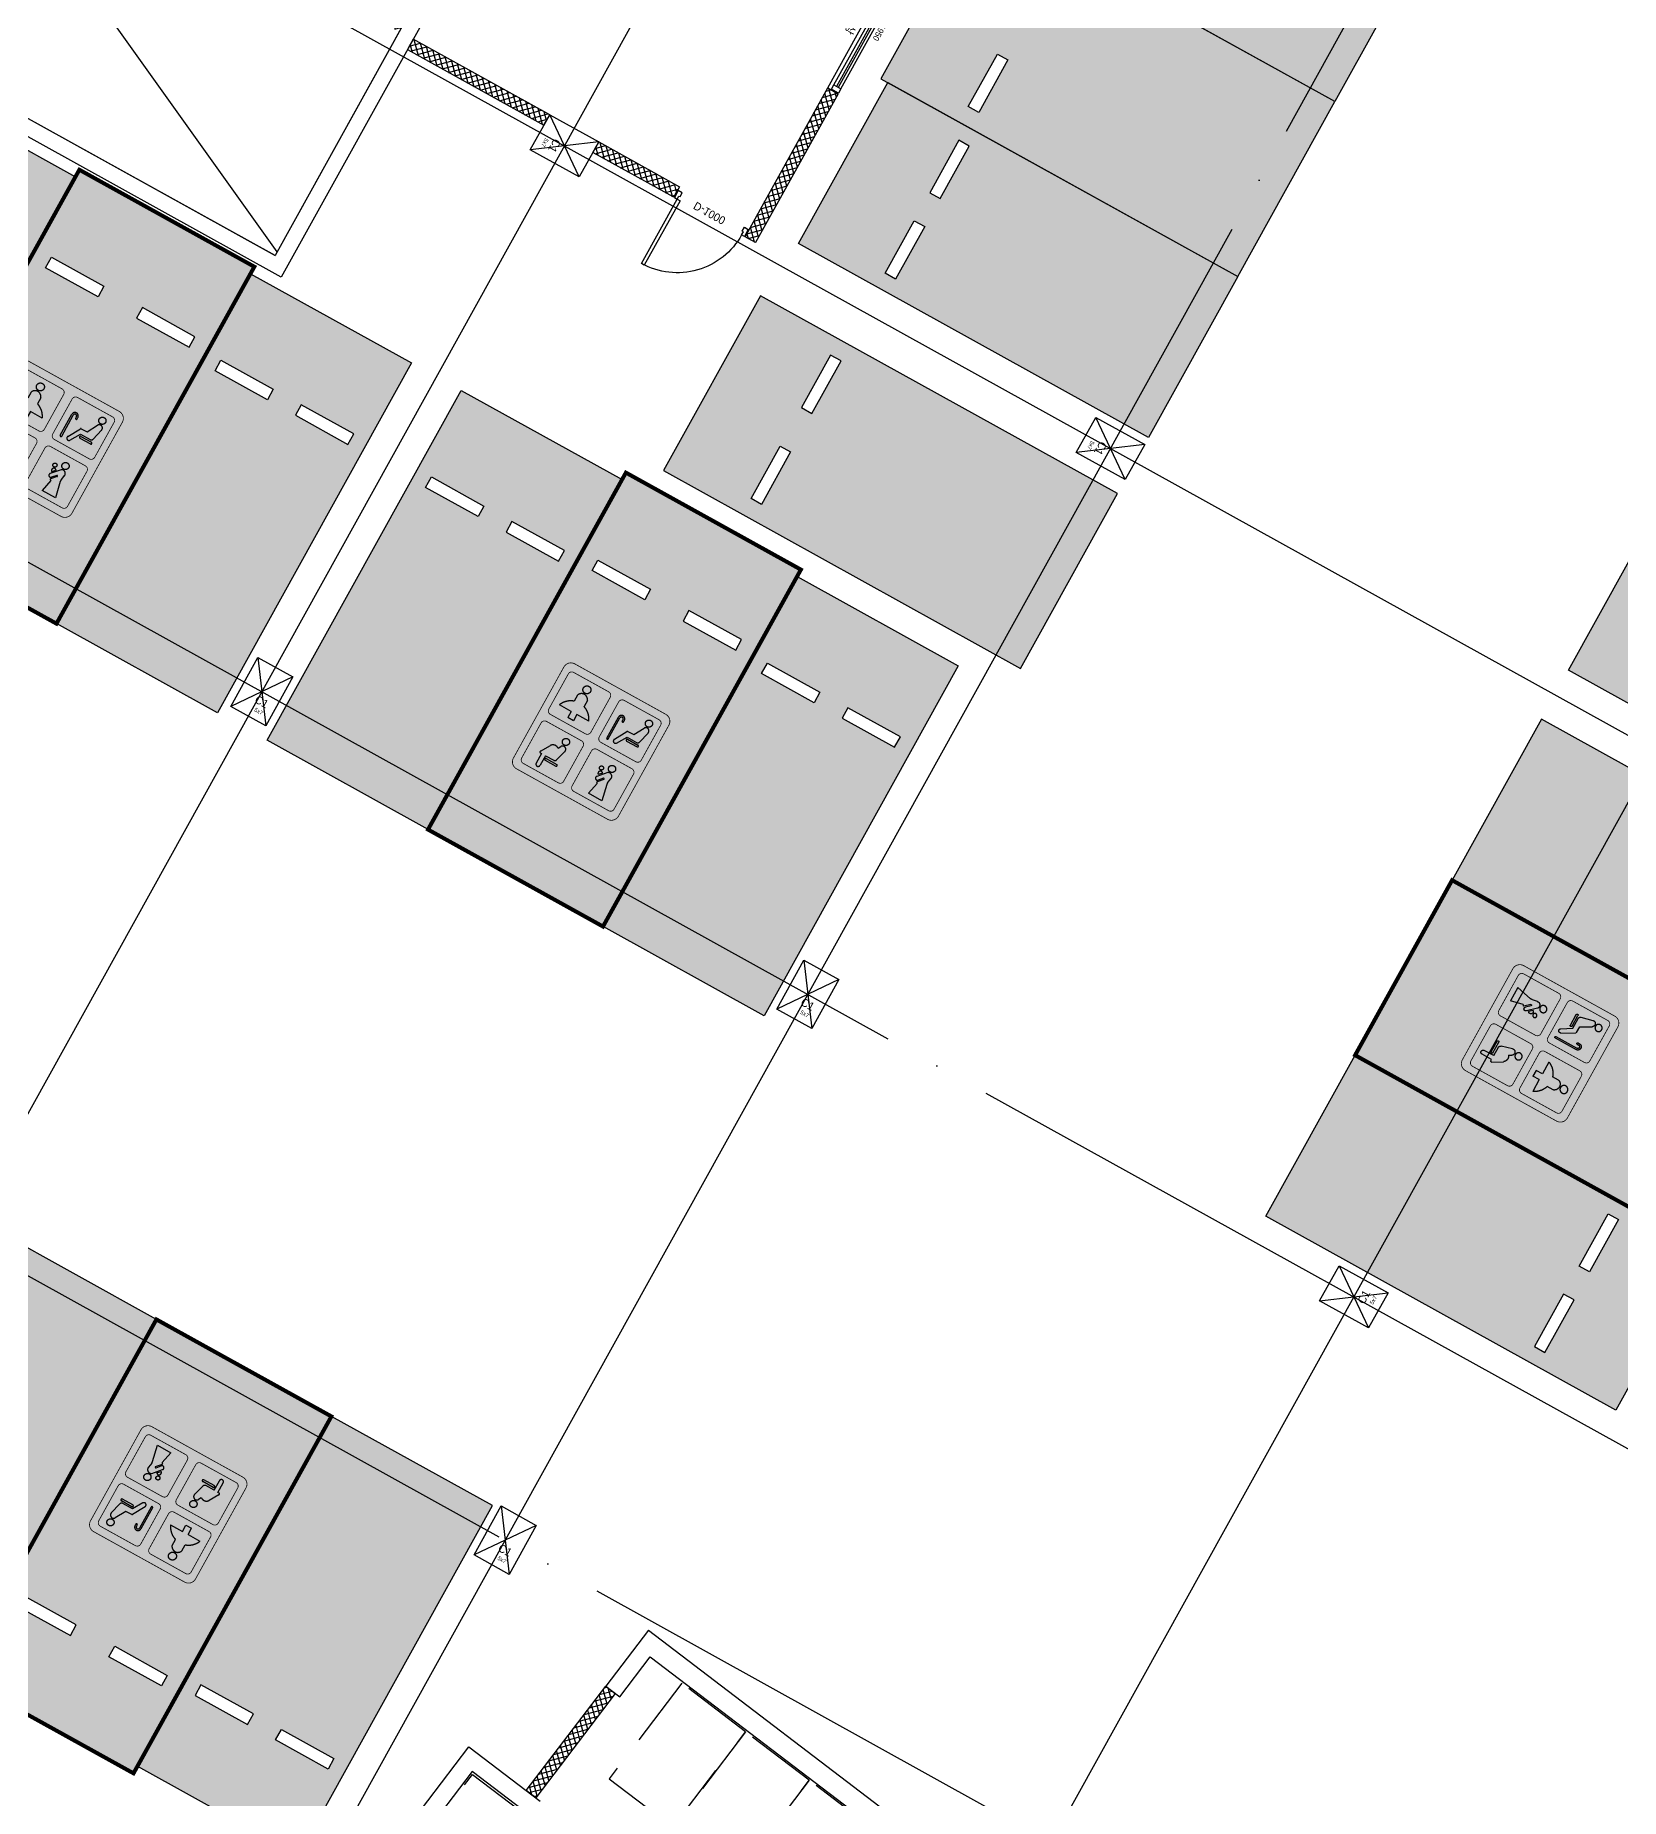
# Model space of a CAD drawing. Header units: millimetres. Extents: x -21000 to 567700, y 435000 to 850800.
# Drawn here: x 216533 to 236343, y 642194 to 664233 of the extents above; entities that cross this region are included whole.
import ezdxf
from ezdxf.enums import TextEntityAlignment as Align
from ezdxf.xclip import XClip

# ---------------------------------------------------------------- set-up
doc = ezdxf.new("R2010")
doc.units = ezdxf.units.MM
doc.header["$LTSCALE"] = 700
doc.header["$XCLIPFRAME"] = 2
doc.linetypes.add('AB_Pbase$0$주차장기둥$0$CEN', pattern=[62, 60, -1, 0, -1])
doc.linetypes.add('HIDDEN', pattern=[9.524999999999999, 6.349999999999999, -3.174999999999999])
doc.layers.get('0').update_dxf_attribs({"color": 2})
doc.layers.get('Defpoints').update_dxf_attribs({"color": 171})
for name, color, linetype in [('AB_Pbase$0$$0$A-WIN', 4, 'Continuous'), ('AB_Pbase$0$$0$A-WIN-SILL', 8, 'Continuous'), ('AB_Pbase$0$$0$AUDIT_D_140902091233-406', 5, 'Continuous'), ('AB_Pbase$0$$0$P-BW', 3, 'Continuous'), ('AB_Pbase$0$da-open con', 1, 'Continuous'), ('AB_Pbase$0$ELE8', 8, 'Continuous'), ('AB_Pbase$0$WAL', 3, 'Continuous'), ('AB_Pbase$0$WIN', 4, 'Continuous'), ('AB_Pbase$0$WIN1', 1, 'Continuous'), ('AB_Pbase$0$경량벽체 세대창고', 4, 'HIDDEN'), ('AB_Pbase$0$경량벽체 세대창고 모듈', 4, 'HIDDEN'), ('AB_Pbase$0$주차-sol', 254, 'Continuous'), ('AB_Pbase$0$주차-여행', 221, 'Continuous'), ('AB_Pbase$0$주차-일반', 9, 'Continuous'), ('AB_Pbase$0$주차-확장', 7, 'Continuous'), ('AB_Pbase$0$주차장기둥$0$CEN_P', 244, 'AB_Pbase$0$주차장기둥$0$CEN')]:
    doc.layers.add(name, color=color, linetype=linetype)
for name, color, linetype, plot in [('AB_Pbase$0$$0$루버 size text', 11, 'Continuous', False), ('AB_Pbase$0$AB_Pbase_지하1층_구조도void$0$DEF_TEXT', 221, 'Continuous', False), ('AB_Pbase$0$Defponts', 161, 'Continuous', False), ('AB_Pbase$0$주차장기둥$0$DEFPOINT', 247, 'Continuous', False)]:
    doc.layers.add(name, color=color, linetype=linetype, plot=plot)
doc.styles.add('AB_Pbase$0$$0$돋움', font='')
doc.styles.add('AB_Pbase$0$$1$돋움', font='')
doc.styles.add('AB_Pbase$0$돋움', font='')
doc.styles.add('AB_Pbase$0$주차장기둥$0$맑은 고딕', font='')
doc.styles.get('AB_Pbase$0$$0$돋움').set_extended_font_data('Dotum')
doc.styles.get('AB_Pbase$0$$1$돋움').set_extended_font_data('Dotum')
doc.styles.get('AB_Pbase$0$돋움').set_extended_font_data('Dotum')
doc.styles.get('AB_Pbase$0$주차장기둥$0$맑은 고딕').set_extended_font_data('Dotum')

# ---------------------------------------------------------------- blocks, each defined once
blk = doc.blocks.new('AB_Pbase$0$Door_s_1000')
at = {"layer": 'AB_Pbase$0$Defponts'}
for p, q in [((-9.999999999970896, 100.0000000631262), (-9.999999999970896, 6.31116563e-08)), ((1010.000000014901, 100), (1010.000000014872, -1.45519e-11))]:
    blk.add_line(p, q, dxfattribs=at)
at = {"layer": 'AB_Pbase$0$WIN'}
for points in [[(40.0000000000291, 100.0000000037107), (80.00000001493027, 100.0000000036962), (80.00000001490115, 1020.00000000374), (40.0000000000291, 1020.000000003711)], [(55.0000000000291, 55.00000001114678), (55.0000000000291, 3.7107384e-09), (0, 0), (2.91038e-11, 100.0000000037253), (40.0000000000291, 100.0000000037107), (40.00000000005822, 55.00000000371072)], [(945.0000000149302, 55.00000000742146), (945.0000000298024, 3.7398422e-09), (1000.000000014872, 0), (1000.00000001493, 99.99999999998545), (960.0000000149302, 100.0000000037107), (960, 55.00000001117587)]]:
    blk.add_lwpolyline(points, close=True, dxfattribs=at)
at = {"layer": 'AB_Pbase$0$WIN1'}
blk.add_arc((40.0000000000291, 100.0000000037107), 920, 359.9999997872861, 90, dxfattribs=at)
at = {"layer": 'AB_Pbase$0$Defponts', "style": 'AB_Pbase$0$돋움'}
blk.add_text('D-1000', height=100, rotation=359.9999997872861, dxfattribs=at).set_placement((476.4976970851711, 57.88820401206614), align=Align.MIDDLE)
blk = doc.blocks.new('AB_Pbase$0$CON-104-B2F')
for p, q in [((22509.99999453849, 11400.00000806036), (32799.99999727143, 11400.00000805681)), ((22509.99999453849, 11400.00000806036), (22509.99999749175, 10520.00000554183)), ((22729.9999946008, 11150.00000806135), (31269.99999727259, 11150.00000805768)), ((22729.99999749262, 10520.00000559661), (22729.9999946008, 11150.00000806135)), ((22509.99999749175, 10520.00000554183), (22729.99999749262, 10520.00000559661)), ((21610.0000029325, 7380.000005323847), (21610.00000256722, 8880.00000532117)), ((21610.00000256722, 8880.00000532117), (22729.99486307544, 8879.94252895069)), ((22729.98357597113, 8660.00000559684), (21830.00000261955, 8660.000005376234)), ((21830.00000261955, 8660.000005376234), (21830.00000293285, 7380.000005375535))]:
    blk.add_line(p, q)
blk = doc.blocks.new('AB_Pbase$0$CON-104-B1F')
blk.add_blockref('AB_Pbase$0$CON-104-B2F', (0, -1.164153e-10))
blk = doc.blocks.new('AB_Pbase$0$지하1층 동골조')
at = {"rotation": 322.7001034465601}
blk.add_blockref('AB_Pbase$0$CON-104-B1F', (52434.18479087355, 8908.514794333954), dxfattribs=at)
blk = doc.blocks.new('AB_Pbase$0$A$C0E753811')
at = {"layer": 'AB_Pbase$0$$0$A-WIN'}
for points in [[(-974.9999998471466, 149.9999999898719), (-914.9999998476123, 149.9999999288702), (-914.9999999491264, 49.99999992875382), (-974.9999999486608, 49.99999998987187)], [(915.0000001530859, 150.0000000712462), (975.0000001527952, 150.0000000101281), (975.0000000511064, 50.00000001105945), (915.0000000511066, 50.00000007124618)]]:
    blk.add_lwpolyline(points, close=True, dxfattribs=at)
at = {"layer": 'AB_Pbase$0$$0$A-WIN-SILL'}
for p, q in [((985.0000000000584, 0), (-985, 0)), ((915.0000001530859, 150.0000000712462), (-914.9999998469141, 149.9999999287538)), ((915.0000000511066, 50.00000007124618), (-914.9999999491264, 49.99999992875382))]:
    blk.add_line(p, q, dxfattribs=at)
at = {"layer": 'AB_Pbase$0$$0$AUDIT_D_140902091233-406'}
for p, q in [((-914.9999998857966, 112.4999999298015), (915.000000114902, 112.5000000721775)), ((-914.9999999111747, 87.4999999287538), (915.0000000895232, 87.50000007124618))]:
    blk.add_line(p, q, dxfattribs=at)
at = {"layer": 'AB_Pbase$0$$0$P-BW'}
for p, q in [((-985, 0), (-984.9999998474959, 150)), ((985, -1.8514692783e-06), (985.0000001526204, 149.9999981485307))]:
    blk.add_line(p, q, dxfattribs=at)
at = {"layer": 'AB_Pbase$0$$0$루버 size text', "style": 'AB_Pbase$0$$0$돋움'}
blk.add_text('1950X1950', height=75, rotation=359.999999939969, dxfattribs=at).set_placement((-74.99999982659938, 170), align=Align.BOTTOM_CENTER)
at = {"layer": 'Defpoints', "style": 'AB_Pbase$0$$1$돋움'}
blk.add_text('루버3.7㎡ 이상', height=99.99999999999994, rotation=359.999999939969, dxfattribs=at).set_placement((-587.3042734126792, -106.5574824409559), align=Align.MIDDLE_LEFT)
blk = doc.blocks.new('AB_Pbase$0$세대창고')
at = {"layer": 'AB_Pbase$0$경량벽체 세대창고', "ltscale": 0.2}
blk.add_lwpolyline([(-290836.8541639593, 78445.46599133477), (-291836.8541639591, 78445.46599134662), (-291836.8541639527, 79945.46599134662), (-290836.8541639527, 79945.46599133474)], close=True, dxfattribs=at)
blk = doc.blocks.new('AB_Pbase$0$C1CD84166')
at = {"layer": 'AB_Pbase$0$경량벽체 세대창고', "ltscale": 0.2}
blk.add_lwpolyline([(124.9998326935165, 244.9961002913769), (1624.999832693487, 244.9961002912605), (1624.999832693487, 1244.996100291377), (124.9998326934583, 1244.996100291144)], close=True, dxfattribs=at)
blk = doc.blocks.new('AB_Pbase$0$0228_REV.')
at = {"layer": 'AB_Pbase$0$경량벽체 세대창고 모듈'}
for name, p, xscale, rotation in [('AB_Pbase$0$세대창고', (148167.8976186772, 649370.0858683469), -0.9999999999999996, 322.7001035580475), ('AB_Pbase$0$세대창고', (148963.3721948208, 648764.0989058559), -0.9999999999999996, 322.7001035580475), ('AB_Pbase$0$C1CD84166', (426418.360918449, 534927.4932948997), -0.9999999999999998, 52.67819668592413), ('AB_Pbase$0$세대창고', (149758.846770965, 648158.1119433622), -0.9999999999999996, 322.7001035580475)]:
    blk.add_blockref(name, p, dxfattribs=dict(at, xscale=xscale, rotation=rotation))
blk = doc.blocks.new('AB_Pbase$0$AB_Pbase_지하1층_골조')
for p, q in [((219606.6970442978, 661211.1897132806), (200889.835648969, 671586.1161953252)), ((201161.7215169817, 671664.0782038644), (219528.7350357475, 661483.0755812977)), ((224619.2363470346, 670666.5823406955), (219528.7350357475, 661483.0755812977)), ((224794.1602853091, 670569.6204109492), (219606.6970442978, 661211.1897132806))]:
    blk.add_line(p, q)
blk = doc.blocks.new('AB_Pbase$0$주차장기둥$0$cen 2bl 지하')
at = {"layer": 'AB_Pbase$0$주차장기둥$0$CEN_P', "color": 5}
for p, q in [((-103785.7120828379, 77402.12321106729), (-103785.7120827533, 259686.9478323649)), ((-95985.70226707312, 77315.16474188061), (-95985.70226702522, 259571.0087150245)), ((-88185.70226706302, 77315.16474189423), (-88185.70226699652, 259542.0280669029)), ((-127185.7022670425, 116182.9533104647), (-38180.70226710244, 116182.9533104696)), ((-136840.6299790746, 108382.9533104441), (-46985.70226704836, 108382.9533104319)), ((-138076.0283536823, 100582.9533104498), (-56085.70226703684, 100582.9533104367))]:
    blk.add_line(p, q, dxfattribs=at)
blk = doc.blocks.new('AB_Pbase$0$주차장기둥$0$p기둥 5x7')
blk.add_lwpolyline([(-250.0000000000582, 349.9999999998836), (249.9999999999709, 349.9999999998836), (249.9999999999418, -350.0000000001455), (-250.0000000000873, -350.0000000000873)], close=True)
at = {"layer": 'AB_Pbase$0$주차장기둥$0$DEFPOINT'}
for p, q in [((249.9999999999709, 349.9999999998836), (-250.0000000000582, -350.0000000001164)), ((-250.0000000000582, 349.999999999869), (250, -350.0000000001164))]:
    blk.add_line(p, q, dxfattribs=at)
at = {"layer": 'AB_Pbase$0$주차장기둥$0$DEFPOINT', "color": 6, "style": 'AB_Pbase$0$주차장기둥$0$맑은 고딕'}
for s, height, p in [('C1', 99.99999999999999, (-24.44665820989758, -160.2091103229031)), ('5x7', 49.99999999999999, (28.78967538874713, -258.5294959518069))]:
    blk.add_text(s, height=height, rotation=1.8943102776e-06, dxfattribs=at).set_placement(p)
blk = doc.blocks.new('AB_Pbase$0$주차장기둥')
for name, p, rotation in [('AB_Pbase$0$주차장기둥$0$cen 2bl 지하', (36991.78868371947, -11666.72538985428), 1.99999810188403), ('AB_Pbase$0$주차장기둥$0$p기둥 5x7', (-62990.16454714421, 101095.6030170496), 271.9999981018843), ('AB_Pbase$0$주차장기둥$0$p기둥 5x7', (-70785.41300691129, 100823.387201014), 271.9999981018843), ('AB_Pbase$0$주차장기둥$0$p기둥 5x7', (-54922.70027134241, 93572.57037331931), 91.99999810188433), ('AB_Pbase$0$주차장기둥$0$p기둥 5x7', (-62717.94873110971, 93300.35455728229), 1.999998101882044), ('AB_Pbase$0$주차장기둥$0$p기둥 5x7', (-70513.19719087658, 93028.13874124852), 1.999998101882044), ('AB_Pbase$0$주차장기둥$0$p기둥 5x7', (-62445.73291507284, 85505.10609751567), 1.999998101882044)]:
    blk.add_blockref(name, p, dxfattribs=dict(rotation=rotation))
blk = doc.blocks.new('AB_Pbase$0$AB_Pbase_지하1층_구조도void', base_point=(49381.21374515444, 737051.3589096147))
blk.add_line((206034.0584930661, 680454.0061055291), (219552.9755249507, 661526.806569131))
at = {"layer": 'AB_Pbase$0$AB_Pbase_지하1층_구조도void$0$DEF_TEXT'}
blk.add_lwpolyline([(222902.5466934827, 694384.2453738735), (213540.0639987673, 677493.8807802822), (213146.4872908995, 677712.0439286284), (212807.1205368112, 677099.8101446636), (213419.3543207708, 676760.4433905781), (213467.8352856283, 676847.9053596912), (219677.6350925464, 673405.7568549729), (219629.1541276892, 673318.2948858578), (220241.3879116489, 672978.9281317723), (220289.8700683204, 673066.3922508796), (224619.2375388952, 670666.5844907957), (219528.7350358185, 661483.0755813431), (201161.7215171095, 671664.0782038592), (213755.716795904, 694384.2453738733)], close=True, dxfattribs=at)
blk = doc.blocks.new('AB_Pbase$0$주차일반')
at = {"layer": 'AB_Pbase$0$주차-sol'}
h = blk.add_hatch(color=254, dxfattribs=at)
h.dxf.hatch_style = 1
h.paths.add_polyline_path([(2.23517418e-08, 0), (-2299.99999999255, 5.692243576e-06), (-2300.000012420118, -4999.99999433756), (-1.24126672745e-05, -4999.999999985099)])
h.paths.add_polyline_path([(-200.0000091716647, -3724.99999949336), (-200.000009521842, -3874.99999949336), (-950.0000095218419, -3874.999997645619), (-950.000009164214, -3724.999997645619)], flags=16)
h.paths.add_polyline_path([(-1350.00001565367, -3724.999997645619), (-1350.000015296042, -3874.999997645619), (-2100.000015296042, -3874.99999949336), (-2100.00001565367, -3724.99999949336)], flags=16)
at = {"layer": 'AB_Pbase$0$주차-일반', "color": 6}
for points in [[(2.23517418e-08, 0), (-1.24126672745e-05, -4999.999999985099), (-2300.000012420118, -4999.99999433756), (-2299.99999999255, 5.692243576e-06)], [(-1350.000015296042, -3874.999997645619), (-1350.00001565367, -3724.999997645619), (-2100.00001565367, -3724.99999949336), (-2100.000015296042, -3874.99999949336)], [(-950.0000095218419, -3874.999997645619), (-950.000009164214, -3724.999997645619), (-200.0000091716647, -3724.99999949336), (-200.000009521842, -3874.99999949336)]]:
    blk.add_lwpolyline(points, close=True, dxfattribs=at)
blk = doc.blocks.new('AB_Pbase$0$AB_Pbase-C1BCB056C')
at = {"layer": 'AB_Pbase$0$주차-여행'}
h = blk.add_hatch(color=170, dxfattribs=at)
h.dxf.hatch_style = 1
edge = h.paths.add_edge_path()
edge.add_line((104.9998297914862, 4.999913722276686), (1404.999829791486, 4.999913722276686))
edge.add_arc((1404.999829791486, 104.9999137222767), 100, 270, 360)
edge.add_line((1504.999829791486, 104.9999137222767), (1504.999829791486, 1404.999913722277))
edge.add_arc((1404.999829791486, 1404.999913722277), 100, 0, 90)
edge.add_line((1404.999829791486, 1504.999913722277), (104.9998297914862, 1504.999913722277))
edge.add_arc((104.9998297914862, 1404.999913722277), 100, 90.00000000000003, 180)
edge.add_line((4.999829791486261, 1404.999913722277), (4.999829791486261, 104.9999137222767))
edge.add_arc((104.9998297914862, 104.9999137222766), 99.99999999999999, 180, 270)
h = blk.add_hatch(color=255, dxfattribs=at)
h.dxf.hatch_style = 1
h.paths.add_polyline_path([(464.9998297914861, 1093.962959066033), (464.9998297914861, 1179.999913677573, 0.7142857144954711), (324.9998297914863, 1179.999913722276), (324.9998297914863, 1093.962959066033, 0.2192235935894597), (184.9998298063874, 964.9999137222767), (354.9998297914862, 964.9999137222767), (354.9998297914862, 874.9999137222769), (434.9998297914861, 874.9999137222769), (434.9998297989368, 964.9999137222767), (604.9998297914861, 964.9999137222767, 0.2192235935991595)])
h.paths.add_polyline_path([(444.9998297914862, 1294.999913722276, 1), (344.9998297914863, 1294.999913722276, 1)])
h.paths.add_polyline_path([(905.0694490894676, 1187.227043330669), (905.0694490894676, 887.2270433306693, 1), (925.0694490894678, 887.2270433306693), (925.0694490894678, 1187.227043330669, -1), (970.0694490894672, 1187.227043330669), (970.0694490894672, 1167.227043330669, 1), (990.0694490894678, 1167.227043330669), (990.0694490894678, 1187.227043315768, 1)])
h.paths.add_polyline_path([(1322.599384352565, 1300.948844328522, 1), (1232.599384352565, 1300.948844328522, 1)])
h.paths.add_polyline_path([(1325.583051808178, 1192.864747062325, 0.8785792652490609), (1251.948925115168, 1222.393662780523), (1177.534137569368, 1089.506382524967), (1093.841614499688, 1085.951423943043, 0.2585986565045364), (1085.568617418408, 1080.895572856068), (994.4447772949933, 920.3046763837336, 0.979198574801533), (1040.829881228506, 892.6797962039708), (1120.306013703346, 1019.964866757393), (1257.76389311254, 1019.964866757393, 0.3421054281494638), (1286.814132198691, 1042.475967720151)])
h.paths.add_polyline_path([(1287.971297286451, 999.9648667573927), (1137.971297286451, 999.9648667573927, 1), (1137.971297286451, 974.9648667573927), (1287.971297286451, 974.9648667573927, 1)], flags=17)
h.paths.add_polyline_path([(436.9555048123002, 598.246732994914, 1), (526.9555048123002, 598.246732994914, 1)])
h.paths.add_polyline_path([(528.1558670848608, 485.9040889143943, 0.8878799825952457), (452.9519263207911, 517.1157555133104), (433.4624234810471, 482.4387960731983, 0.4156105446493064), (332.3843688070774, 465.5578041821716), (258.7660074681044, 342.8345530629158, 0.1928886540374943), (257.5865358635783, 335.4898763746023, 0.4807951515264588), (267.3414172753691, 323.2893562614918), (284.8712226971984, 323.2893562763929), (284.8712226971984, 186.1964333206415, 1), (339.8712226971984, 186.1964333206415), (339.8712226971984, 323.2893562763929), (459.6049608886241, 323.2893562614918, 0.3358464279470858), (488.4797215983271, 345.1500568836928)])
h.paths.add_polyline_path([(516.3095344379544, 296.8027470558882), (366.3095344379544, 296.8027470558882, 1), (366.3095344379544, 271.8027470558882), (516.3095344379544, 271.8027470558882, 1)], flags=17)
h.paths.add_polyline_path([(1053.458181910217, 528.8396279960871, 1), (1002.144951291382, 528.8396279960871, 1)])
h.paths.add_polyline_path([(1070.501569882035, 479.7024450153111, 1.194973176818422), (1032.354010231793, 437.2605490833519)])
h.paths.add_polyline_path([(1195.899806149304, 466.2948160022495, 0.7033702882995693), (1123.245992541313, 515.9454015046358), (1026.935606569052, 408.793189972639, 1), (1064.122153230011, 375.3692352920771), (1111.15793248266, 427.6999130696057, -1), (1122.313896492123, 417.6727266609669), (1062.577867232263, 351.2121098935604, 0.4828771538017641), (1063.883896596729, 343.4903036057948), (1072.644407972693, 338.6641221195459, -0.3321010292297663), (1075.116340912878, 333.2164927870035), (1040.312134779989, 174.0700534582138), (1230.701888181269, 174.0700534582138), (1185.384223856032, 381.2905511409044, -0.0966836924488011), (1184.909373626113, 402.3586240559815)])
h.paths.add_polyline_path([(1193.590907037258, 582.2420370280743, 1), (1103.590907037258, 582.2420370280743, 1)])
at = {"layer": 'AB_Pbase$0$주차-여행', "color": 255}
for p, q in [((324.9998297914863, 1179.999913722276), (324.9998297914863, 1093.962959051132)), ((464.9998297914861, 1179.999913692474), (464.9998297914861, 1093.962959066033)), ((905.0694490894676, 887.2270433306693), (905.069449082017, 1187.227043330669)), ((925.0694490894678, 887.2270433306693), (925.0694490894678, 1187.227043330669)), ((970.0694490894672, 1167.227043330669), (970.0694490894672, 1187.227043330669)), ((990.0694490894678, 1167.227043330669), (990.0694490969179, 1187.227043330669)), ((1177.534137569368, 1089.506382524967), (1251.948925115168, 1222.393662780523)), ((1286.814132198691, 1042.475967720151), (1325.583051808178, 1192.864747062325)), ((354.9998297914862, 964.9999137222767), (184.9998297840357, 964.9999137222767)), ((354.9998297914862, 964.9999137222767), (354.9998297914862, 874.9999137222769)), ((604.9998297914861, 964.9999137222767), (434.9998297914861, 964.9999137222767)), ((434.9998297989368, 964.9999137222767), (434.9998297914861, 874.9999137222769)), ((994.4447772875427, 920.3046763837336), (1085.568617418408, 1080.89557287097)), ((1040.829881228506, 892.6797962039708), (1120.306013703346, 1019.964866757393)), ((1093.841614514589, 1085.951423943043), (1177.534137569368, 1089.506382524967)), ((1120.306013703346, 1019.964866757393), (1257.76389310509, 1019.964866757393)), ((1137.971297286451, 999.9648667573927), (1287.971297286451, 999.9648667573927)), ((1137.971297286451, 974.9648667573927), (1287.971297286451, 974.9648667573927)), ((434.9998297914861, 874.9999137222769), (354.9998297914862, 874.9999137222769)), ((258.7660074681044, 342.8345530629158), (332.3843688070774, 465.5578041821716)), ((433.4624234810471, 482.4387960731983), (452.9519263207911, 517.1157555133104)), ((528.1558670848608, 485.9040889143943), (488.4797215983271, 345.1500568836928)), ((1123.245992541313, 515.9454015046358), (1026.935606561601, 408.793189972639)), ((1070.501569889485, 479.7024450302123), (1032.354010231793, 437.2605490833519)), ((1184.909373626113, 402.3586240708827), (1195.899806119501, 466.2948158085346)), ((257.3414172679186, 333.2893562614918), (257.3414172679186, 337.690396502614)), ((267.3414172679186, 323.2893562614918), (284.8712226971984, 323.2893562763929)), ((284.8712226971984, 323.2893562614918), (284.8712226971984, 186.1964333206415)), ((339.8712226897478, 323.2893562763929), (459.6049608960746, 323.2893562614918)), ((339.8712226971984, 323.2893562614918), (339.8712226971984, 186.1964333206415)), ((366.3095344379544, 296.8027470558882), (516.3095344379544, 296.8027470558882)), ((366.3095344379544, 271.8027470558882), (516.3095344379544, 271.8027470558882)), ((1075.116340912878, 333.2164927870035), (1040.312134779989, 174.0700534582138)), ((1122.313896477222, 417.6727266758678), (1062.577867232263, 351.2121098935604)), ((1072.644407972693, 338.6641221195459), (1063.883896596729, 343.4903036057948)), ((1111.158504597843, 427.7005495131016), (1064.122153230011, 375.3692352920771)), ((1185.384223856032, 381.2905511558056), (1230.701888181269, 174.0700534582138)), ((1230.701888181269, 174.0700534582138), (1040.312134779989, 174.0700534582138))]:
    blk.add_line(p, q, dxfattribs=at)
at = {"layer": 'AB_Pbase$0$주차-여행', "color": 255, "const_width": 10}
for points in [[(104.9998297914862, 4.999913722276686), (1404.999829791486, 4.999913722276686, 0.4142135623730951), (1504.999829791486, 104.9999137222767), (1504.999829791486, 1404.999913722277, 0.4142135623730951), (1404.999829791486, 1504.999913722277), (104.9998297914862, 1504.999913722277, 0.4142135623730951), (4.999829791486261, 1404.999913722277), (4.999829791486261, 104.9999137222767, 0.4142135623730951)], [(144.9998297914862, 804.9999137222766), (644.9998297914861, 804.9999137222766, 0.4142135623730951), (694.999829791486, 854.9999137222767), (694.999829791486, 1354.999913722277, 0.4142135623730951), (644.9998297914861, 1404.999913722277), (144.9998297914862, 1404.999913722277, 0.4142135623730951), (94.99982979148626, 1354.999913722277), (94.99982979148626, 854.9999137222767, 0.4142135623730951)], [(864.999829791486, 804.9999137222766), (1364.999829791486, 804.9999137222766, 0.4142135623730951), (1414.999829791486, 854.9999137222767), (1414.999829791486, 1354.999913722277, 0.4142135623730951), (1364.999829791486, 1404.999913722277), (864.999829791486, 1404.999913722277, 0.4142135623730951), (814.999829791486, 1354.999913722277), (814.999829791486, 854.9999137222767, 0.4142135623730951)], [(144.9998297914862, 104.9999137222767), (644.9998297914861, 104.9999137222767, 0.4142135623730951), (694.999829791486, 154.9999137222767), (694.999829791486, 654.9999137222767, 0.4142135623730951), (644.9998297914861, 704.9999137222767), (144.9998297914862, 704.9999137222767, 0.4142135623730951), (94.99982979148626, 654.9999137222767), (94.99982979148626, 154.9999137222767, 0.4142135623730951)], [(864.999829791486, 104.9999137222767), (1364.999829791486, 104.9999137222767, 0.4142135623730951), (1414.999829791486, 154.9999137222767), (1414.999829791486, 654.9999137222767, 0.4142135623730951), (1364.999829791486, 704.9999137222767), (864.999829791486, 704.9999137222767, 0.4142135623730951), (814.999829791486, 654.9999137222767), (814.999829791486, 154.9999137222767, 0.4142135623730951)]]:
    blk.add_lwpolyline(points, format="xyb", close=True, dxfattribs=at)
at = {"layer": 'AB_Pbase$0$주차-여행', "color": 255}
for centre, radius in [((394.9998297914863, 1294.999913722276), 50), ((1277.599384352565, 1300.948844328522), 45), ((481.9555048123, 598.246732994914), 45), ((1027.801566600799, 528.8396279960871), 25.65661530862564), ((1148.590907037258, 582.2420370280743), 45)]:
    blk.add_circle(centre, radius, dxfattribs=at)
for centre, radius, start, end in [((394.9998297840357, 1155.999913722276), 73.99999999295216, 18.92464439297627, 161.0753556070237), ((947.5694490894673, 1187.227043330669), 42.5, 0, 180), ((947.5694490894673, 1187.227043330669), 22.5, 0, 180), ((980.0694490894676, 1167.227043330669), 10, 180, 0), ((1286.849399685859, 1202.849945768714), 40, 345.5443830016112, 150.7518595882236), ((394.9998297989369, 877.4999137222767), 227.4999999931226, 107.9202128925485, 157.3801346250727), ((394.9998297989369, 877.4999137222767), 227.4999999931226, 22.61986537492725, 72.07978710745148), ((915.0694490894678, 887.2270433306693), 10, 180, 0), ((1017.927699498832, 906.9797987192869), 27, 150.4281913124966, 328.0195599473515), ((1094.265996024012, 1075.960432991385), 10, 92.43225732071868, 150.4281913124966), ((1137.971297286451, 987.4648667573927), 12.5, 90, 270), ((1257.76389310509, 1049.964866757393), 30, 270, 345.5443830016112), ((1287.971297286451, 987.4648667573927), 12.5, 270, 90), ((391.3237498402596, 423.6996319442987), 72.29078239768941, 54.34485969010182, 144.6180025138515), ((488.6936941295862, 497.0277980715035), 41, 344.257766512957, 150.6626929385949), ((1047.627815283835, 461.8969845324754), 28.98694658646556, 37.89801675515835, 238.2024057515574), ((1150.656200863421, 478.0722837746143), 46.75139106864536, 345.4090238405308, 125.894682248055), ((267.3414172679186, 337.690396502614), 10, 149.0415955937507, 180), ((267.3414172679186, 333.2893562614918), 10, 180, 270), ((366.3095344379544, 284.3027470558882), 12.5, 90, 270), ((459.6049608960746, 353.2893562614918), 30, 270, 344.257766512957), ((516.3095344379544, 284.3027470558882), 12.5, 270, 90), ((1045.528879895806, 392.0812126398087), 24.99999999805061, 138.0502109223481, 318.0502109223481), ((1066.296521902084, 347.8697144240141), 5, 138.0502109223481, 241.149552132227), ((1070.231782667339, 334.2847113013267), 5, 347.6640316832849, 61.14955213222703), ((1116.735914483666, 422.6863198578358), 7.500000004234085, 318.0502109223481, 138.0502109223481), ((1239.114364519715, 393.0409547388554), 55, 170.2463571196594, 192.3359683167152), ((312.3712226971984, 186.1964333206415), 27.5, 180, 0)]:
    blk.add_arc(centre, radius, start, end, dxfattribs=at)
blk = doc.blocks.new('AB_Pbase$0$AB_Pbase-여행주차_')
at = {"layer": 'AB_Pbase$0$주차-sol'}
h = blk.add_hatch(color=252, dxfattribs=at)
h.paths.add_polyline_path([(54378012.42552351, -70102333.67799535), (54378012.42551065, -70097233.67799538), (54375512.42551069, -70097233.67800184), (54375512.42552349, -70102333.67800182)])
h.paths.add_polyline_path([(54377037.42550788, -70098358.67799935), (54377037.42550747, -70098508.67799933), (54377787.42550747, -70098508.67800128), (54377787.42550786, -70098358.67800125)], flags=16)
h.paths.add_polyline_path([(54376487.42551349, -70098358.6779993), (54376487.42551385, -70098508.67799929), (54375737.42551386, -70098508.67800127), (54375737.42551347, -70098358.67800124)], flags=16)
at = {"layer": 'AB_Pbase$0$주차-여행', "const_width": 50}
blk.add_lwpolyline([(54378012.42552351, -70102333.67799535), (54378012.42551065, -70097233.67799538), (54375512.42551069, -70097233.67800184), (54375512.42552349, -70102333.67800182)], close=True, dxfattribs=at)
at = {"layer": 'AB_Pbase$0$주차-여행', "color": 5, "ltscale": 600}
for points in [[(54376487.42551349, -70098358.6779993), (54376487.42551385, -70098508.67799929), (54375737.42551386, -70098508.67800127), (54375737.42551347, -70098358.67800124)], [(54377037.42550788, -70098358.67799935), (54377037.42550747, -70098508.67799933), (54377787.42550747, -70098508.67800128), (54377787.42550786, -70098358.67800125)]]:
    blk.add_lwpolyline(points, close=True, dxfattribs=at)
at = {"layer": 'AB_Pbase$0$주차-여행', "xscale": 1.000000000002362, "yscale": 1.000000000002362, "zscale": 1.000000000002362}
blk.add_blockref('AB_Pbase$0$AB_Pbase-C1BCB056C', (54376007.42569371, -70101138.67791232), dxfattribs=at)
blk = doc.blocks.new('AB_Pbase$0$주차확장')
at = {"layer": 'AB_Pbase$0$주차-sol'}
h = blk.add_hatch(color=252, dxfattribs=at)
h.paths.add_polyline_path([(1525.000009655952, -3824.999996058643), (2275.000009655952, -3824.999994121492), (2275.000010058284, -3974.999994091689), (1525.000010028481, -3974.999996051163)], flags=16)
edge = h.paths.add_edge_path()
edge.add_line((0.0012238472700119, -5099.999999992535), (2500.0000128448, -5099.999993526129))
edge.add_line((2500.000012844801, -5099.999993525447), (2499.999999742489, 6.4876512624e-06))
edge.add_line((2499.99999974668, 6.4969062805e-06), (0.0012105628857171, 4.394451e-09))
edge.add_line((0.001210555434227, -2.2322638e-08), (0.0012238440103829, -5100.000000009313))
h.paths.add_polyline_path([(225.0000156462192, -3974.999994106576), (225.0000160187483, -3824.999994091689), (975.0000160485503, -3824.999996036277), (975.0000156313181, -3974.999996043742)])
at = {"layer": 'AB_Pbase$0$주차-확장'}
blk.add_lwpolyline([(0, 0), (1.28597021103e-05, -5099.999999992564), (2500.000012844801, -5099.999993525447), (2500.000000014901, 6.4745545387e-06)], close=True, dxfattribs=at)
at = {"layer": 'AB_Pbase$0$주차-확장', "ltscale": 600}
for points in [[(975.0000156313181, -3974.999996043742), (975.0000160485503, -3824.999996036277), (225.0000160187483, -3824.999994091689), (225.0000156462192, -3974.999994106576)], [(1525.000010028481, -3974.999996051163), (1525.000009655952, -3824.999996058643), (2275.000009670854, -3824.999994091689), (2275.000010043383, -3974.999994121492)]]:
    blk.add_lwpolyline(points, close=True, dxfattribs=at)
blk = doc.blocks.new('AB_Pbase$0$pppaaa_1_1')
at = {"layer": 'AB_Pbase$0$주차-여행'}
for p, rotation in [((-13356990.42970057, 88332747.3369323), 330.9999951359077), ((-13350161.4417955, 88328961.96758026), 330.9999951359077), ((13791839.64142519, -87027682.05103536), 150.9999985496493)]:
    blk.add_blockref('AB_Pbase$0$AB_Pbase-여행주차_', p, dxfattribs=dict(at, rotation=rotation))
at = {"layer": 'AB_Pbase$0$주차-여행', "xscale": -1, "rotation": 240.9999954309011}
blk.add_blockref('AB_Pbase$0$AB_Pbase-여행주차_', (35184128.58157219, -80892696.54727381), dxfattribs=at)
at = {"layer": 'AB_Pbase$0$주차-일반'}
for p, rotation in [((232770.4010951764, 663404.2861210303), 240.9999951356594), ((230443.3154569178, 659206.1112280387), 240.9999951356594), ((212599.4863518658, 659207.1661545985), 150.9999951356592), ((216797.66124488, 656880.0805164662), 150.9999951356592), ((219428.4737421821, 655421.7958740207), 150.9999951356592), ((236806.1705142656, 658308.8371836827), 61.00385877951264), ((223626.6486351961, 653094.710235814), 150.9999951356592), ((233024.6552544558, 651486.8035909896), 61.00385877951264)]:
    blk.add_blockref('AB_Pbase$0$주차일반', p, dxfattribs=dict(at, rotation=rotation))
at = {"layer": 'AB_Pbase$0$주차-일반', "xscale": -1}
for p, rotation in [((234237.4034013225, 653672.9515853027), 61.00385877951225), ((216034.7015653513, 649299.4598498374), 331.0000115673574), ((220232.8761330801, 646972.373624794), 331.0000115673574)]:
    blk.add_blockref('AB_Pbase$0$주차일반', p, dxfattribs=dict(at, rotation=rotation))
at = {"layer": 'AB_Pbase$0$주차-확장', "rotation": 240.99999799197}
for p in [(232770.4010951657, 663404.2861210108), (230055.4679027433, 658506.4153836214)]:
    blk.add_blockref('AB_Pbase$0$주차확장', p, dxfattribs=at)
blk = doc.blocks.new('AB_Pbase')
at = {"layer": 'AB_Pbase$0$ELE8'}
h = blk.add_hatch(dxfattribs=at)
h.set_pattern_fill('NET', color=256, scale=19.99999999999994, angle=15.18218399974686)
h.set_pattern_definition([(15.18218399974673, (87.46196548821172, -48.48096283088671), (-16.62995760569735, 61.28372141142135), []), (105.1821839997462, (87.46196548821172, -48.48096283088671), (-61.28372141142133, -16.62995760569738), [])])
h.paths.add_polyline_path([(223572.7920319988, 662900.151094914), (224582.9777755323, 662340.1959506583), (224510.2563282068, 662209.0029969377), (223500.0705846734, 662768.958141252)])
h.paths.add_polyline_path([(221255.0498498036, 664184.8966639817), (221182.328402514, 664053.7037103031), (222887.8368007106, 663108.3248953371), (222960.5582479411, 663239.5178489073)])
h.paths.add_polyline_path([(223307.3078549796, 671393.7987074977), (223132.3839165916, 671490.7606373003), (219593.2724303285, 665106.0349925592), (221080.1259082842, 664281.8585877717), (221177.0878380193, 664456.7825260502), (219865.158298356, 665183.9970010347), (221537.7515834225, 668201.4349372062), (222849.6811241103, 667474.2204621918), (222946.6430544894, 667649.1444012542), (221634.713513799, 668376.3588763014)])
h = blk.add_hatch(dxfattribs=at)
h.set_pattern_fill('NET', color=256, scale=19.99999999999994, angle=15.18218399974686)
h.set_pattern_definition([(15.18218399974673, (-7.06932042e-08, 445500), (-16.62995760569735, 61.28372141142135), []), (105.1821839997462, (-7.06932042e-08, 445500), (-61.28372141142135, -16.62995760569735), [])])
h.paths.add_polyline_path([(225324.2719705622, 668560.8647358479), (225396.9844515559, 668692.0626596401), (224139.7186451423, 669388.9765296605), (224067.0061641592, 669257.7786058752)])
h.paths.add_polyline_path([(226564.993894628, 663502.5291014009), (226433.8009409426, 663575.2505487085), (225402.3684133322, 661714.4971552789), (225533.5613670313, 661641.7757080198)])
h.paths.add_polyline_path([(227388.8759488631, 665298.251340711), (227520.0689025577, 665225.529893398), (229218.1146971238, 668288.8853624318), (227184.623914654, 669416.0677955744), (227111.9024673653, 669284.8748419129), (229014.2002960998, 668230.4138559995), (228359.8557676084, 667049.945168673), (227102.5899612961, 667746.8590386366), (227029.9132680201, 667615.7256931924), (228287.1790742915, 666918.8118232389)])
h = blk.add_hatch(dxfattribs=at)
h.set_pattern_fill('NET', color=256, scale=20, angle=15.182184)
h.set_pattern_definition([(15.18218400000001, (0, 0), (-16.62995760596819, 61.28372141134789), []), (105.182184, (0, 0), (-61.28372141134789, -16.62995760596819), [])])
h.paths.add_polyline_path([(190570.0080529544, 638349.5263039939), (190689.3292392436, 638258.6282594027), (191561.9504671232, 639404.1116476025), (191442.6292808778, 639495.0096921654)])
h.paths.add_polyline_path([(192070.9151863252, 648884.2966068943), (190862.0810274652, 649805.77379104), (190952.9790720139, 649925.0949772869), (192161.8132308962, 649003.6177931377)])
h.paths.add_polyline_path([(207770.7427469101, 637050.4012003492), (207679.8447037297, 636931.0800129932), (208968.5135130229, 635949.3811333145), (209059.4115576371, 636068.7023196302)])
h.paths.add_polyline_path([(195828.0949350764, 634343.9523950553), (195708.7737293716, 634434.8504141218), (196581.3950352815, 635580.3339045267), (196700.7162223555, 635489.4358610811)])
h.paths.add_polyline_path([(217418.0952663369, 618789.6513528038), (217298.7740800468, 618880.5493974094), (216620.0686806019, 617989.6178733557), (216739.3898640185, 617898.7198309514)])
h.paths.add_polyline_path([(221041.6276746443, 641648.9350139542), (221160.9488628838, 641558.0369747435), (219446.0057544739, 639306.84392339), (219326.6845656861, 639397.7419630296)])
h.paths.add_polyline_path([(231156.8382974314, 636708.8829932555), (230235.7381124624, 635499.7616391532), (230355.0592987345, 635408.8635945744), (231276.1594837241, 636617.9849486607)])
h.paths.add_polyline_path([(225957.9779284106, 633415.8068053283), (227103.4613165255, 632543.1855773953), (227012.5632719363, 632423.864391117), (225867.0798838986, 633296.4856190688)])
h.paths.add_polyline_path([(223660.3570020064, 643601.339356197), (223779.6727068133, 643510.4358104783), (222785.7576367656, 642205.8680936998), (222666.4411153811, 642296.7722615293)])
edge = h.paths.add_edge_path()
edge.add_line((219686.1273105021, 619984.6639623054), (220246.5394271357, 620720.3127701688))
edge.add_line((220246.5394271357, 620720.3127701688), (220127.2182389004, 620811.2108168222))
edge.add_line((220127.2182389004, 620811.2108168222), (219569.7102321559, 620079.3742077218))
edge.add_line((219569.7102321559, 620079.3742077218), (219689.0315624073, 619988.4759680007))
edge.add_line((221786.7883084299, 623946.8511627618), (221544.3935229213, 623628.6613326527))
edge.add_line((221544.3935229213, 623628.6613326527), (221425.0723366319, 623719.559377163))
edge.add_line((221425.072336632, 623719.559377163), (221534.1499796837, 623862.744787068))
edge.add_line((221534.1499796838, 623862.7447870679), (220547.7707543188, 624614.1616003704))
edge.add_line((220547.7707543186, 624614.1616003704), (220638.6688006045, 624733.482785196))
edge.add_line((220638.6688006045, 624733.482785196), (221625.048024255, 623982.065973343))
edge.add_line((221625.0480242551, 623982.0659733432), (221667.4671220958, 624037.7492073484))
edge.add_line((221667.4671220957, 624037.7492073483), (221786.7883084299, 623946.8511627618))
edge = h.paths.add_edge_path()
edge.add_line((214640.8801478984, 617322.2864280408), (214760.2013388451, 617231.3883896166))
edge.add_line((214760.2013388452, 617231.3883896166), (212395.0416502744, 614126.6608781221))
edge.add_line((212395.0416502746, 614126.6608781221), (206604.3215047279, 619920.4499208948))
edge.add_line((206604.3215047276, 619920.4499208946), (206710.4156110212, 620026.4878308981))
edge.add_line((206710.4156110213, 620026.4878308984), (206929.5606361009, 619807.2266668134))
edge.add_line((206929.5606361009, 619807.2266668133), (208563.454391912, 621952.0268335975))
edge.add_line((208563.4543919121, 621952.0268335976), (208682.7755781225, 621861.1287890652))
edge.add_line((208682.7755781225, 621861.1287890652), (207036.567236352, 619700.1633569011))
edge.add_line((207036.5672363521, 619700.1633569011), (212379.7634729037, 614354.1354057053))
edge.add_line((212379.7634729038, 614354.1354057053), (214640.8811122815, 617322.2876939784))
edge = h.paths.add_edge_path()
edge.add_line((186674.1521909903, 640248.8175117993), (186355.8103010467, 640491.2417817696))
edge.add_line((186355.8103010467, 640491.2417817696), (186446.7083456241, 640610.5629680017))
edge.add_line((186446.7083456241, 640610.5629680017), (186765.0502336838, 640368.1386994978))
edge.add_line((186765.0502336837, 640368.1386994978), (186674.1521909902, 640248.8175117993))
edge.add_line((190038.9536333557, 638477.5153794142), (187875.2627890422, 640125.799921125))
edge.add_line((187875.2627890422, 640125.799921125), (187966.1608336066, 640245.1211073404))
edge.add_line((187966.1608336066, 640245.1211073404), (190129.8516751404, 638596.8365677904))
edge.add_line((190129.8516751403, 638596.8365677904), (190038.9536333557, 638477.5153794142))
h.paths.add_polyline_path([(210829.9019824665, 635914.210739702), (211227.6392691986, 635611.2172567109), (215393.4912656717, 641079.7001523823), (212310.4676604747, 642788.6481736909), (212383.1891077845, 642919.8411273796), (216170.2923714003, 640820.615348587), (216097.5709240798, 640689.4223948687), (215526.07287188, 641006.2089623206), (211346.960455438, 635520.319212154), (211800.3809612751, 635174.9066402544), (211709.4829190838, 635055.5854578209), (210739.0039378746, 635794.8895534578)])
h.paths.add_polyline_path([(217592.4674171576, 639860.7876742434), (217426.992854997, 639952.5117288759), (217499.7143023053, 640083.7046825798), (219151.6645422535, 639168.013641725), (219059.8043591114, 639047.429463342), (217725.0490233857, 639787.2964842126), (216567.9729032946, 638268.4112770912), (219415.8214957722, 636098.9401515406), (219324.9985507183, 635979.5617549827), (216357.7787056374, 638239.9690652827)])
h.paths.add_polyline_path([(219504.9522705944, 635968.3075167967), (218765.6481754951, 634997.8285361929), (218646.3269892525, 635088.72658078), (219385.6310843665, 636059.205561354)])
h.paths.add_polyline_path([(205812.5717330441, 620712.6192834941), (205918.6658446583, 620818.6571988154), (199546.1052252758, 627194.5950614068), (201112.0157276346, 629250.1541175697), (200992.6945393587, 629341.0521595195), (199439.0986251189, 627301.6583714635), (192476.5358349585, 634267.9110861958), (192931.2490573665, 634864.8097435588), (192811.9278713766, 634955.7077885013), (192277.800811802, 634254.5631790803)])
at = {"layer": 'AB_Pbase$0$WAL'}
for points in [[(221255.0498498036, 664184.8966639817), (221182.328402514, 664053.7037103031), (222887.8368007106, 663108.3248953371), (222960.5582479411, 663239.5178489073)], [(223660.3570020064, 643601.339356197), (223779.6727068133, 643510.4358104783), (222785.7576367656, 642205.8680936998), (222666.4411153811, 642296.7722615293)]]:
    blk.add_lwpolyline(points, close=True, dxfattribs=at)
for points in [[(226564.9938946987, 663502.5291013625), (225533.5613671287, 661641.7757080353), (225402.3684134137, 661714.4971552785), (226433.8009410037, 663575.2505486734)], [(223572.7920319988, 662900.151094914), (224582.9777755323, 662340.1959506583), (224510.2563282068, 662209.0029969377), (223500.0705846734, 662768.958141252), (223572.7920319229, 662900.1510948613)]]:
    blk.add_lwpolyline(points, dxfattribs=at)
for name, p, rotation in [('AB_Pbase$0$AB_Pbase_지하1층_골조', (-6.7507498898e-06, -3.3393152989e-06), 359.9999999999999), ('AB_Pbase$0$주차장기둥', (231892.5219283827, 539971.4727125298), 329.0000000345588), ('AB_Pbase$0$0228_REV.', (-203355.4812389409, 106915.8689109765), 359.9999999999992), ('AB_Pbase$0$지하1층 동골조', (146945.0535187308, 639965.19614713), 359.9999999999994), ('AB_Pbase$0$A$C0E753811', (226911.3384449658, 664436.7509446732), 240.9999981901117)]:
    blk.add_blockref(name, p, dxfattribs=dict(rotation=rotation))
at = {"layer": 'AB_Pbase$0$da-open con', "rotation": 359.9999999999999}
blk.add_blockref('AB_Pbase$0$AB_Pbase_지하1층_구조도void', (49381.21373840371, 737051.3589062752), dxfattribs=at)
at = {"layer": 'AB_Pbase$0$WAL'}
ref = blk.add_blockref('AB_Pbase$0$pppaaa_1_1', (-0.0090321358875372, -0.0133324861526489), dxfattribs=dict(at, rotation=359.9999999999999))
XClip(ref).set_block_clipping_path([(-396188.9384898804, 0.0133324570973376), (493845.7278262604, 839949.4046300659)])
at = {"layer": 'AB_Pbase$0$WAL', "color": 153, "xscale": -0.9999999999999984, "rotation": 150.9999981364547}
blk.add_blockref('AB_Pbase$0$Door_s_1000', (224567.4834900201, 662291.6168696427), dxfattribs=at)

msp = doc.modelspace()

# ---------------------------------------------------------------- block references
ref = msp.add_blockref('AB_Pbase', (1.00299076e-08, -1.3533281e-09))
XClip(ref).set_block_clipping_path([(-1.50175765e-08, 445500.00000001484), (493845.7187941075, 839949.3912975936)])

doc.saveas('drawing.dxf')
